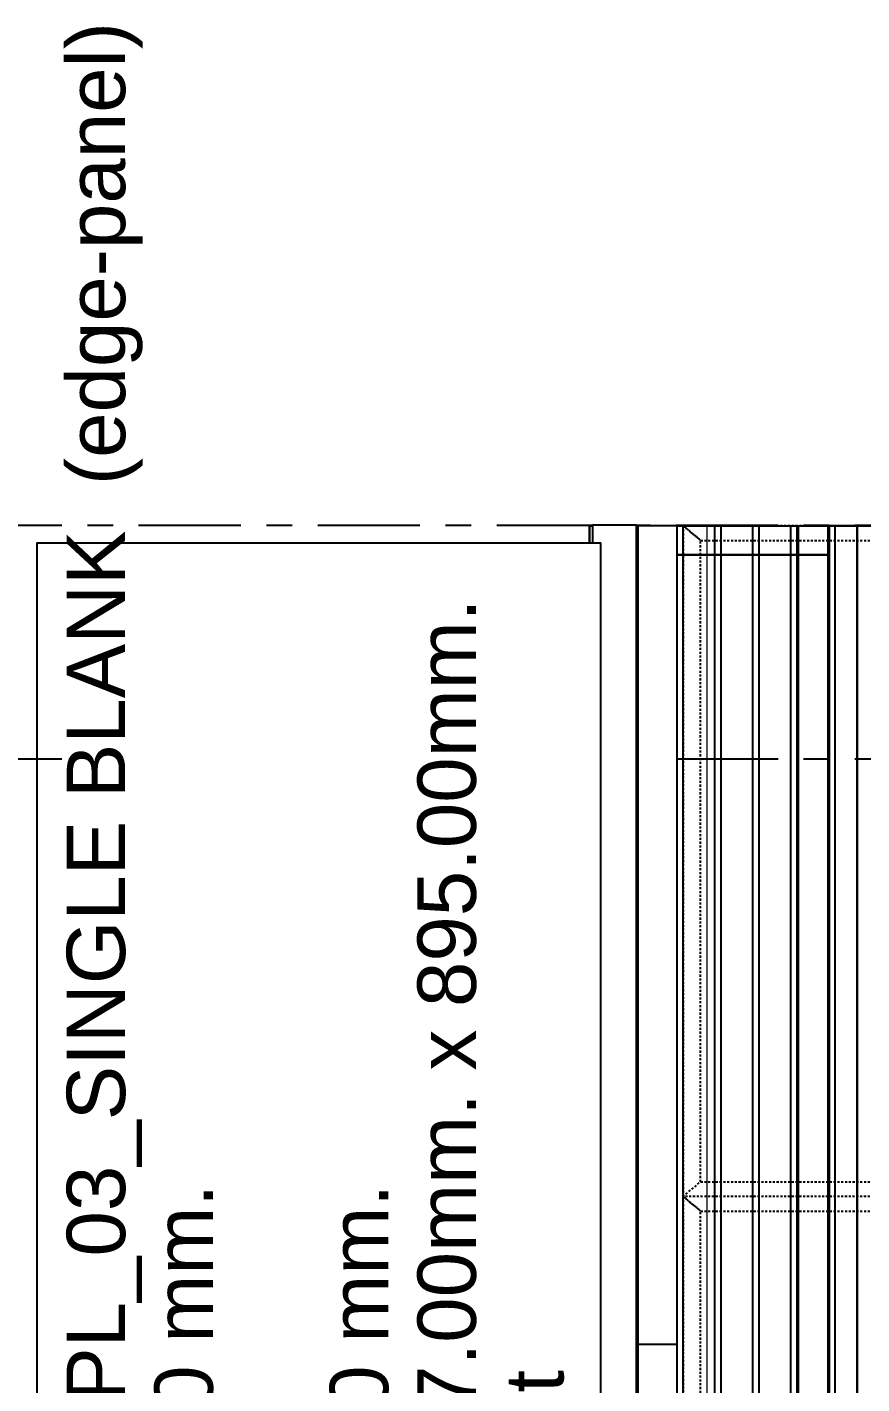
# Model space of a CAD drawing. Header units: millimetres. Extents: x -1379 to 1385823, y -4884429 to 548763.
# Drawn here: x 558797 to 560225, y -2332020 to -2329698 of the extents above; entities that cross this region are included whole.
import ezdxf

# ---------------------------------------------------------------- set-up
doc = ezdxf.new("R2010")
doc.units = ezdxf.units.MM
doc.set_wipeout_variables(frame=1)
for name, pattern in [('CENTER', [50.8, 31.75, -6.35, 6.35, -6.35]), ('TA_GL_000.70000', [1.925, 0.7, -0.175, 0.175, -0.175, 0.7]), ('TA_HL_001.00000', [6.5, 3.55, -2.95])]:
    doc.linetypes.add(name, pattern=pattern)
for name, color, linetype in [('000 - 0_SYM_DWG_GRIDLINE_MAIN_COLOR_251', 7, 'Continuous'), ('000 - GRID', 7, 'CENTER'), ('010 - ASPG_EXTR_MAIN_COLOR_2', 7, 'Continuous'), ('010 - ASPG_EXTR_WIPEOUT_', 7, 'Continuous'), ('010 - ASPG_FRAMING_MAIN_COLOR_1', 7, 'Continuous'), ('010 - ASPG_FRAMING_SUB_COLOR_2', 7, 'Continuous'), ('010 - ASPG_FRAMING_WIPEOUT_', 7, 'Continuous')]:
    doc.layers.add(name, color=color, linetype=linetype)
for name, color, linetype, plot in [('000 - CONCRETE_EX_LOUVERS_DEF_SUB', 7, 'Continuous', False), ('000 - ESTIMATE_ASPG_MAIN_COLOR_6', 7, 'Continuous', False), ('000 - ESTIMATE_ASPG_TEXT_COLOR_1', 7, 'Continuous', False), ('000 - ESTIMATE_ASPG_WIPEOUT_', 7, 'Continuous', False)]:
    doc.layers.add(name, color=color, linetype=linetype, plot=plot)
doc.styles.add('_Arial', font='arial.ttf')
doc.styles.add('TA', font='', dxfattribs={"height": 4.5})
doc.styles.get('TA').set_extended_font_data('Cordia New')

# ---------------------------------------------------------------- blocks, each defined once
blk = doc.blocks.new('DPA_CP_Entrance Louver Grill Vertical Z - Louver Grill Vertical Z-5247767-IV01 - ELEVATION 2')
at = {"layer": '000 - CONCRETE_EX_LOUVERS_DEF_SUB', "color": 7}
for p, q in [((-2311297.7, 114425), (-2311372.7, 114425)), ((-2311372.7, 114425), (-2311300.5, 114425)), ((-2311372.7, 114425), (-2311372.7, 111625)), ((-2311372.7, 114425), (-2311372.7, 111625)), ((-2311300.5, 114425), (-2311372.7, 114425)), ((-2311372.7, 114425), (-2311297.7, 114425)), ((-2311372.7, 111625), (-2311372.7, 114425)), ((-2311372.7, 111625), (-2311372.7, 114425)), ((-2311299.7, 114425), (-2311297.7, 114425)), ((-2311297.7, 114425), (-2311299.7, 114425)), ((-2311222.7, 114425), (-2311297.7, 114425)), ((-2311297.7, 114425), (-2311222.7, 114425)), ((-2311222.7, 114425), (-2311172.7, 114425)), ((-2311172.7, 114425), (-2311222.7, 114425)), ((-2311222.7, 114425), (-2311172.7, 114425)), ((-2311172.7, 114425), (-2311222.7, 114425)), ((-2311249.7, 114375), (-2311222.7, 114375)), ((-2311222.7, 114375), (-2311249.7, 114375))]:
    blk.add_line(p, q, dxfattribs=at)
blk = doc.blocks.new('GM_Louver Grill Vertical Z1 - Z Profile-4889443-IV01 - ELEVATION 2')
at = {"layer": '000 - CONCRETE_EX_LOUVERS_DEF_SUB', "color": 7, "lineweight": 9}
for p, q in [((-2311370.7, 114425), (-2311372.7, 114425)), ((-2311372.7, 114425), (-2311300.5, 114425)), ((-2311372.7, 111625), (-2311372.7, 114425)), ((-2311372.7, 111625), (-2311372.7, 114425)), ((-2311372.7, 111625), (-2311372.7, 114425)), ((-2311297.7, 114425), (-2311370.7, 114425)), ((-2311299.7, 114425), (-2311297.7, 114425))]:
    blk.add_line(p, q, dxfattribs=at)
blk = doc.blocks.new('DPA_CP_Entrance Louver Grill Vertical Z - Louver Grill Vertical Z-4889377-IV01 - ELEVATION 2')
at = {"layer": '000 - CONCRETE_EX_LOUVERS_DEF_SUB', "color": 7}
for p, q in [((-2311297.7, 114425), (-2311372.7, 114425)), ((-2311372.7, 114425), (-2311300.5, 114425)), ((-2311372.7, 114425), (-2311372.7, 111625)), ((-2311372.7, 114425), (-2311372.7, 111625)), ((-2311300.5, 114425), (-2311372.7, 114425)), ((-2311372.7, 114425), (-2311297.7, 114425)), ((-2311372.7, 111625), (-2311372.7, 114425)), ((-2311372.7, 111625), (-2311372.7, 114425)), ((-2311299.7, 114425), (-2311297.7, 114425)), ((-2311297.7, 114425), (-2311299.7, 114425)), ((-2311222.7, 114425), (-2311297.7, 114425)), ((-2311297.7, 114425), (-2311222.7, 114425)), ((-2311222.7, 114425), (-2311172.7, 114425)), ((-2311172.7, 114425), (-2311222.7, 114425)), ((-2311222.7, 114425), (-2311172.7, 114425)), ((-2311172.7, 114425), (-2311222.7, 114425)), ((-2311249.7, 114375), (-2311222.7, 114375)), ((-2311222.7, 114375), (-2311249.7, 114375))]:
    blk.add_line(p, q, dxfattribs=at)
blk = doc.blocks.new('DPA_CP_Entrance Louver Grill Vertical Z - Louver Grill Vertical Z-V25-IV01 - ELEVATION 2')
at = {"layer": '000 - CONCRETE_EX_LOUVERS_DEF_SUB', "color": 7}
for p, q in [((-2311297.7, 114425), (-2311372.7, 114425)), ((-2311372.7, 114425), (-2311299.7, 114425)), ((-2311372.7, 114425), (-2311372.7, 111625)), ((-2311372.7, 114425), (-2311372.7, 111625)), ((-2311300.5, 114425), (-2311372.7, 114425)), ((-2311372.7, 114425), (-2311297.7, 114425)), ((-2311372.7, 111625), (-2311372.7, 114425)), ((-2311372.7, 111625), (-2311372.7, 114425)), ((-2311299.7, 114425), (-2311297.7, 114425)), ((-2311299.7, 114425), (-2311299.7, 111625)), ((-2311299.7, 114425), (-2311299.7, 111625)), ((-2311297.7, 114425), (-2311299.7, 114425)), ((-2311222.7, 114425), (-2311297.7, 114425)), ((-2311297.7, 114425), (-2311222.7, 114425)), ((-2311222.7, 114425), (-2311172.7, 114425)), ((-2311172.7, 114425), (-2311222.7, 114425)), ((-2311222.7, 114425), (-2311172.7, 114425)), ((-2311172.7, 114425), (-2311222.7, 114425)), ((-2311249.7, 114375), (-2311222.7, 114375)), ((-2311222.7, 114375), (-2311249.7, 114375))]:
    blk.add_line(p, q, dxfattribs=at)
blk = doc.blocks.new('GM_Louver Grill Vertical Z1 - Z Profile-V26-IV01 - ELEVATION 2')
at = {"layer": '000 - CONCRETE_EX_LOUVERS_DEF_SUB', "color": 7, "lineweight": 9}
for p, q in [((-2311370.7, 114425), (-2311372.7, 114425)), ((-2311372.7, 114425), (-2311300.5, 114425)), ((-2311372.7, 111625), (-2311372.7, 114425)), ((-2311372.7, 111625), (-2311372.7, 114425)), ((-2311372.7, 111625), (-2311372.7, 114425)), ((-2311297.7, 114425), (-2311370.7, 114425)), ((-2311299.7, 114425), (-2311297.7, 114425)), ((-2311299.7, 114425), (-2311299.7, 111625)), ((-2311299.7, 111625), (-2311299.7, 114425))]:
    blk.add_line(p, q, dxfattribs=at)
blk = doc.blocks.new('DPA_CP_Entrance Louver Grill Vertical Z - Louver Grill Vertical Z-5240929-IV01 - ELEVATION 2')
at = {"layer": '000 - CONCRETE_EX_LOUVERS_DEF_SUB', "color": 7}
for p, q in [((-2311299.7, 114425), (-2311249.7, 114425)), ((-2311249.7, 114425), (-2311299.7, 114425)), ((-2311299.7, 114425), (-2311299.7, 109825)), ((-2311299.7, 109825), (-2311299.7, 114425)), ((-2311249.7, 114425), (-2311299.7, 114425)), ((-2311299.7, 114425), (-2311251.7, 114425)), ((-2311299.7, 109825), (-2311299.7, 114425)), ((-2311299.7, 109825), (-2311299.7, 114425)), ((-2311299.7, 114375), (-2311299.7, 114425)), ((-2311299.7, 114425), (-2311299.7, 114375)), ((-2311299.7, 114425), (-2310914.7, 114425)), ((-2311299.7, 114425), (-2310914.7, 114425)), ((-2311251.7, 114425), (-2311249.7, 114425)), ((-2311251.7, 109825), (-2311251.7, 114425)), ((-2311251.7, 109825), (-2311251.7, 114425)), ((-2311249.7, 114425), (-2311249.7, 109825)), ((-2311249.7, 109825), (-2311249.7, 114425)), ((-2310964.7, 114425), (-2310914.7, 114425)), ((-2310914.7, 114425), (-2310964.7, 114425)), ((-2310964.7, 114425), (-2310962.7, 114425)), ((-2310914.7, 114425), (-2310964.7, 114425)), ((-2310964.7, 114425), (-2310964.7, 109825)), ((-2310964.7, 109825), (-2310964.7, 114425)), ((-2310962.7, 114425), (-2310914.7, 114425)), ((-2310962.7, 114425), (-2310962.7, 109825)), ((-2310962.7, 114425), (-2310962.7, 109825)), ((-2310914.7, 109825), (-2310914.7, 114425)), ((-2310914.7, 109825), (-2310914.7, 114425)), ((-2310914.7, 114425), (-2310914.7, 109825)), ((-2310914.7, 114425), (-2310914.7, 109825)), ((-2310914.7, 114375), (-2310914.7, 114425)), ((-2310914.7, 114425), (-2310914.7, 114375)), ((-2311249.7, 109885), (-2311249.7, 114375)), ((-2311249.7, 109885), (-2311249.7, 114375)), ((-2310964.7, 114375), (-2311249.7, 114375)), ((-2311249.7, 114375), (-2310964.7, 114375)), ((-2310964.7, 114375), (-2311249.7, 114375)), ((-2311249.7, 114375), (-2310964.7, 114375)), ((-2311249.7, 109885), (-2311249.7, 114375)), ((-2311249.7, 109885), (-2311249.7, 114375)), ((-2310964.7, 114375), (-2310964.7, 109885)), ((-2310964.7, 109885), (-2310964.7, 114375)), ((-2310964.7, 114375), (-2310964.7, 109885)), ((-2310964.7, 109885), (-2310964.7, 114375))]:
    blk.add_line(p, q, dxfattribs=at)
blk = doc.blocks.new('DPA_CP_Entrance Louver Grill Vertical Z - Louver Grill Vertical Z-V57-IV01 - ELEVATION 2')
at = {"layer": '000 - CONCRETE_EX_LOUVERS_DEF_SUB', "color": 7}
for p, q in [((-2310914.7, 114425), (-2310864.7, 114425)), ((-2310864.7, 114425), (-2310914.7, 114425)), ((-2310914.7, 114425), (-2310914.7, 109825)), ((-2310914.7, 109825), (-2310914.7, 114425)), ((-2310864.7, 114425), (-2310914.7, 114425)), ((-2310914.7, 114425), (-2310866.7, 114425)), ((-2310914.7, 109825), (-2310914.7, 114425)), ((-2310914.7, 109825), (-2310914.7, 114425)), ((-2310914.7, 114375), (-2310914.7, 114425)), ((-2310914.7, 114425), (-2310914.7, 114375)), ((-2310914.7, 114425), (-2309414.7, 114425)), ((-2310914.7, 114425), (-2309414.7, 114425))]:
    blk.add_line(p, q, dxfattribs=at)
blk = doc.blocks.new('GM_Louver Grill Vertical Z1 - Z Profile-V24-IV01 - ELEVATION 2')
at = {"layer": '000 - CONCRETE_EX_LOUVERS_DEF_SUB', "color": 7, "lineweight": 9}
blk.add_line((-2307714.7, 109825), (-2307714.7, 114425), dxfattribs=at)
blk = doc.blocks.new('C-1-IV01_REV00_20260605-145254_ELEVATION_2_EX')
at = {"layer": '000 - CONCRETE_EX_LOUVERS_DEF_SUB', "color": 7}
for name, p in [('DPA_CP_Entrance Louver Grill Vertical Z - Louver Grill Vertical Z-5247767-IV01 - ELEVATION 2', (2299332.7, -1)), ('GM_Louver Grill Vertical Z1 - Z Profile-4889443-IV01 - ELEVATION 2', (2299332.7, -1)), ('GM_Louver Grill Vertical Z1 - Z Profile-4889443-IV01 - ELEVATION 2', (2299332.7, -1)), ('GM_Louver Grill Vertical Z1 - Z Profile-4889443-IV01 - ELEVATION 2', (2299332.7, -1)), ('GM_Louver Grill Vertical Z1 - Z Profile-4889443-IV01 - ELEVATION 2', (2299332.7, -1)), ('GM_Louver Grill Vertical Z1 - Z Profile-4889443-IV01 - ELEVATION 2', (2299332.7, -1)), ('GM_Louver Grill Vertical Z1 - Z Profile-4889443-IV01 - ELEVATION 2', (2299332.7, -1)), ('GM_Louver Grill Vertical Z1 - Z Profile-4889443-IV01 - ELEVATION 2', (2299332.7, -1)), ('GM_Louver Grill Vertical Z1 - Z Profile-4889443-IV01 - ELEVATION 2', (2299332.7, -1)), ('GM_Louver Grill Vertical Z1 - Z Profile-4889443-IV01 - ELEVATION 2', (2299332.7, -1)), ('GM_Louver Grill Vertical Z1 - Z Profile-4889443-IV01 - ELEVATION 2', (2299332.7, -1)), ('GM_Louver Grill Vertical Z1 - Z Profile-4889443-IV01 - ELEVATION 2', (2299332.7, -1)), ('GM_Louver Grill Vertical Z1 - Z Profile-4889443-IV01 - ELEVATION 2', (2299332.7, -1)), ('GM_Louver Grill Vertical Z1 - Z Profile-4889443-IV01 - ELEVATION 2', (2299332.7, -1)), ('GM_Louver Grill Vertical Z1 - Z Profile-4889443-IV01 - ELEVATION 2', (2299332.7, -1)), ('GM_Louver Grill Vertical Z1 - Z Profile-4889443-IV01 - ELEVATION 2', (2299332.7, -1)), ('GM_Louver Grill Vertical Z1 - Z Profile-4889443-IV01 - ELEVATION 2', (2299332.7, -1)), ('DPA_CP_Entrance Louver Grill Vertical Z - Louver Grill Vertical Z-4889377-IV01 - ELEVATION 2', (2299332.7, -1)), ('GM_Louver Grill Vertical Z1 - Z Profile-4889443-IV01 - ELEVATION 2', (2299332.7, -1)), ('GM_Louver Grill Vertical Z1 - Z Profile-4889443-IV01 - ELEVATION 2', (2299332.7, -1)), ('GM_Louver Grill Vertical Z1 - Z Profile-4889443-IV01 - ELEVATION 2', (2299332.7, -1)), ('GM_Louver Grill Vertical Z1 - Z Profile-4889443-IV01 - ELEVATION 2', (2299332.7, -1)), ('GM_Louver Grill Vertical Z1 - Z Profile-4889443-IV01 - ELEVATION 2', (2299332.7, -1)), ('GM_Louver Grill Vertical Z1 - Z Profile-4889443-IV01 - ELEVATION 2', (2299332.7, -1)), ('GM_Louver Grill Vertical Z1 - Z Profile-4889443-IV01 - ELEVATION 2', (2299332.7, -1)), ('GM_Louver Grill Vertical Z1 - Z Profile-4889443-IV01 - ELEVATION 2', (2299332.7, -1)), ('GM_Louver Grill Vertical Z1 - Z Profile-4889443-IV01 - ELEVATION 2', (2299332.7, -1)), ('GM_Louver Grill Vertical Z1 - Z Profile-4889443-IV01 - ELEVATION 2', (2299332.7, -1)), ('GM_Louver Grill Vertical Z1 - Z Profile-4889443-IV01 - ELEVATION 2', (2299332.7, -1)), ('GM_Louver Grill Vertical Z1 - Z Profile-4889443-IV01 - ELEVATION 2', (2299332.7, -1)), ('GM_Louver Grill Vertical Z1 - Z Profile-4889443-IV01 - ELEVATION 2', (2299332.7, -1)), ('GM_Louver Grill Vertical Z1 - Z Profile-4889443-IV01 - ELEVATION 2', (2299332.7, -1)), ('GM_Louver Grill Vertical Z1 - Z Profile-4889443-IV01 - ELEVATION 2', (2299332.7, -1)), ('GM_Louver Grill Vertical Z1 - Z Profile-4889443-IV01 - ELEVATION 2', (2299332.7, -1)), ('GM_Louver Grill Vertical Z1 - Z Profile-4889443-IV01 - ELEVATION 2', (2299332.7, -1)), ('GM_Louver Grill Vertical Z1 - Z Profile-4889443-IV01 - ELEVATION 2', (2299332.7, -1)), ('GM_Louver Grill Vertical Z1 - Z Profile-4889443-IV01 - ELEVATION 2', (2299332.7, -1)), ('DPA_CP_Entrance Louver Grill Vertical Z - Louver Grill Vertical Z-4889377-IV01 - ELEVATION 2', (2299332.7, -1)), ('DPA_CP_Entrance Louver Grill Vertical Z - Louver Grill Vertical Z-4889377-IV01 - ELEVATION 2', (2299332.7, -1)), ('DPA_CP_Entrance Louver Grill Vertical Z - Louver Grill Vertical Z-4889377-IV01 - ELEVATION 2', (2299332.7, -1)), ('DPA_CP_Entrance Louver Grill Vertical Z - Louver Grill Vertical Z-4889377-IV01 - ELEVATION 2', (2299332.7, -1)), ('GM_Louver Grill Vertical Z1 - Z Profile-4889443-IV01 - ELEVATION 2', (2299332.7, -1)), ('GM_Louver Grill Vertical Z1 - Z Profile-4889443-IV01 - ELEVATION 2', (2299332.7, -1)), ('GM_Louver Grill Vertical Z1 - Z Profile-4889443-IV01 - ELEVATION 2', (2299332.7, -1)), ('GM_Louver Grill Vertical Z1 - Z Profile-4889443-IV01 - ELEVATION 2', (2299332.7, -1)), ('GM_Louver Grill Vertical Z1 - Z Profile-4889443-IV01 - ELEVATION 2', (2299332.7, -1)), ('GM_Louver Grill Vertical Z1 - Z Profile-4889443-IV01 - ELEVATION 2', (2299332.7, -1)), ('GM_Louver Grill Vertical Z1 - Z Profile-4889443-IV01 - ELEVATION 2', (2299332.7, -1)), ('GM_Louver Grill Vertical Z1 - Z Profile-4889443-IV01 - ELEVATION 2', (2299332.7, -1)), ('GM_Louver Grill Vertical Z1 - Z Profile-4889443-IV01 - ELEVATION 2', (2299332.7, -1)), ('GM_Louver Grill Vertical Z1 - Z Profile-4889443-IV01 - ELEVATION 2', (2299332.7, -1)), ('GM_Louver Grill Vertical Z1 - Z Profile-4889443-IV01 - ELEVATION 2', (2299332.7, -1)), ('GM_Louver Grill Vertical Z1 - Z Profile-4889443-IV01 - ELEVATION 2', (2299332.7, -1)), ('GM_Louver Grill Vertical Z1 - Z Profile-4889443-IV01 - ELEVATION 2', (2299332.7, -1)), ('GM_Louver Grill Vertical Z1 - Z Profile-4889443-IV01 - ELEVATION 2', (2299332.7, -1)), ('GM_Louver Grill Vertical Z1 - Z Profile-4889443-IV01 - ELEVATION 2', (2299332.7, -1)), ('GM_Louver Grill Vertical Z1 - Z Profile-4889443-IV01 - ELEVATION 2', (2299332.7, -1)), ('GM_Louver Grill Vertical Z1 - Z Profile-4889443-IV01 - ELEVATION 2', (2299332.7, -1)), ('GM_Louver Grill Vertical Z1 - Z Profile-4889443-IV01 - ELEVATION 2', (2299332.7, -1)), ('GM_Louver Grill Vertical Z1 - Z Profile-4889443-IV01 - ELEVATION 2', (2299332.7, -1)), ('GM_Louver Grill Vertical Z1 - Z Profile-4889443-IV01 - ELEVATION 2', (2299332.7, -1)), ('GM_Louver Grill Vertical Z1 - Z Profile-4889443-IV01 - ELEVATION 2', (2299332.7, -1)), ('GM_Louver Grill Vertical Z1 - Z Profile-4889443-IV01 - ELEVATION 2', (2299332.7, -1)), ('GM_Louver Grill Vertical Z1 - Z Profile-4889443-IV01 - ELEVATION 2', (2299332.7, -1)), ('GM_Louver Grill Vertical Z1 - Z Profile-4889443-IV01 - ELEVATION 2', (2299332.7, -1)), ('GM_Louver Grill Vertical Z1 - Z Profile-4889443-IV01 - ELEVATION 2', (2299332.7, -1)), ('GM_Louver Grill Vertical Z1 - Z Profile-4889443-IV01 - ELEVATION 2', (2299332.7, -1)), ('GM_Louver Grill Vertical Z1 - Z Profile-4889443-IV01 - ELEVATION 2', (2299332.7, -1)), ('GM_Louver Grill Vertical Z1 - Z Profile-4889443-IV01 - ELEVATION 2', (2299332.7, -1)), ('GM_Louver Grill Vertical Z1 - Z Profile-4889443-IV01 - ELEVATION 2', (2299332.7, -1)), ('GM_Louver Grill Vertical Z1 - Z Profile-4889443-IV01 - ELEVATION 2', (2299332.7, -1)), ('GM_Louver Grill Vertical Z1 - Z Profile-4889443-IV01 - ELEVATION 2', (2299332.7, -1)), ('GM_Louver Grill Vertical Z1 - Z Profile-4889443-IV01 - ELEVATION 2', (2299332.7, -1)), ('GM_Louver Grill Vertical Z1 - Z Profile-4889443-IV01 - ELEVATION 2', (2299332.7, -1)), ('GM_Louver Grill Vertical Z1 - Z Profile-4889443-IV01 - ELEVATION 2', (2299332.7, -1)), ('GM_Louver Grill Vertical Z1 - Z Profile-4889443-IV01 - ELEVATION 2', (2299332.7, -1)), ('GM_Louver Grill Vertical Z1 - Z Profile-4889443-IV01 - ELEVATION 2', (2299332.7, -1)), ('GM_Louver Grill Vertical Z1 - Z Profile-4889443-IV01 - ELEVATION 2', (2299332.7, -1)), ('GM_Louver Grill Vertical Z1 - Z Profile-4889443-IV01 - ELEVATION 2', (2299332.7, -1)), ('GM_Louver Grill Vertical Z1 - Z Profile-4889443-IV01 - ELEVATION 2', (2299332.7, -1)), ('GM_Louver Grill Vertical Z1 - Z Profile-4889443-IV01 - ELEVATION 2', (2299332.7, -1)), ('GM_Louver Grill Vertical Z1 - Z Profile-4889443-IV01 - ELEVATION 2', (2299332.7, -1)), ('GM_Louver Grill Vertical Z1 - Z Profile-4889443-IV01 - ELEVATION 2', (2299332.7, -1)), ('GM_Louver Grill Vertical Z1 - Z Profile-4889443-IV01 - ELEVATION 2', (2299332.7, -1)), ('GM_Louver Grill Vertical Z1 - Z Profile-4889443-IV01 - ELEVATION 2', (2299332.7, -1)), ('GM_Louver Grill Vertical Z1 - Z Profile-4889443-IV01 - ELEVATION 2', (2299332.7, -1)), ('GM_Louver Grill Vertical Z1 - Z Profile-4889443-IV01 - ELEVATION 2', (2299332.7, -1)), ('GM_Louver Grill Vertical Z1 - Z Profile-4889443-IV01 - ELEVATION 2', (2299332.7, -1)), ('GM_Louver Grill Vertical Z1 - Z Profile-4889443-IV01 - ELEVATION 2', (2299332.7, -1)), ('GM_Louver Grill Vertical Z1 - Z Profile-4889443-IV01 - ELEVATION 2', (2299332.7, -1)), ('GM_Louver Grill Vertical Z1 - Z Profile-4889443-IV01 - ELEVATION 2', (2299332.7, -1)), ('GM_Louver Grill Vertical Z1 - Z Profile-4889443-IV01 - ELEVATION 2', (2299332.7, -1)), ('GM_Louver Grill Vertical Z1 - Z Profile-4889443-IV01 - ELEVATION 2', (2299332.7, -1)), ('GM_Louver Grill Vertical Z1 - Z Profile-4889443-IV01 - ELEVATION 2', (2299332.7, -1)), ('GM_Louver Grill Vertical Z1 - Z Profile-4889443-IV01 - ELEVATION 2', (2299332.7, -1)), ('GM_Louver Grill Vertical Z1 - Z Profile-4889443-IV01 - ELEVATION 2', (2299332.7, -1)), ('GM_Louver Grill Vertical Z1 - Z Profile-4889443-IV01 - ELEVATION 2', (2299332.7, -1)), ('GM_Louver Grill Vertical Z1 - Z Profile-4889443-IV01 - ELEVATION 2', (2299332.7, -1)), ('GM_Louver Grill Vertical Z1 - Z Profile-4889443-IV01 - ELEVATION 2', (2299332.7, -1)), ('GM_Louver Grill Vertical Z1 - Z Profile-4889443-IV01 - ELEVATION 2', (2299332.7, -1)), ('GM_Louver Grill Vertical Z1 - Z Profile-4889443-IV01 - ELEVATION 2', (2299332.7, -1)), ('GM_Louver Grill Vertical Z1 - Z Profile-4889443-IV01 - ELEVATION 2', (2299332.7, -1)), ('GM_Louver Grill Vertical Z1 - Z Profile-4889443-IV01 - ELEVATION 2', (2299332.7, -1)), ('GM_Louver Grill Vertical Z1 - Z Profile-4889443-IV01 - ELEVATION 2', (2299332.7, -1)), ('GM_Louver Grill Vertical Z1 - Z Profile-4889443-IV01 - ELEVATION 2', (2299332.7, -1)), ('GM_Louver Grill Vertical Z1 - Z Profile-4889443-IV01 - ELEVATION 2', (2299332.7, -1)), ('GM_Louver Grill Vertical Z1 - Z Profile-4889443-IV01 - ELEVATION 2', (2299332.7, -1)), ('GM_Louver Grill Vertical Z1 - Z Profile-4889443-IV01 - ELEVATION 2', (2299332.7, -1)), ('GM_Louver Grill Vertical Z1 - Z Profile-4889443-IV01 - ELEVATION 2', (2299332.7, -1)), ('GM_Louver Grill Vertical Z1 - Z Profile-4889443-IV01 - ELEVATION 2', (2299332.7, -1)), ('GM_Louver Grill Vertical Z1 - Z Profile-4889443-IV01 - ELEVATION 2', (2299332.7, -1)), ('GM_Louver Grill Vertical Z1 - Z Profile-4889443-IV01 - ELEVATION 2', (2299332.7, -1)), ('GM_Louver Grill Vertical Z1 - Z Profile-4889443-IV01 - ELEVATION 2', (2299332.7, -1)), ('GM_Louver Grill Vertical Z1 - Z Profile-4889443-IV01 - ELEVATION 2', (2299332.7, -1)), ('GM_Louver Grill Vertical Z1 - Z Profile-4889443-IV01 - ELEVATION 2', (2299332.7, -1)), ('GM_Louver Grill Vertical Z1 - Z Profile-4889443-IV01 - ELEVATION 2', (2299332.7, -1)), ('GM_Louver Grill Vertical Z1 - Z Profile-4889443-IV01 - ELEVATION 2', (2299332.7, -1)), ('DPA_CP_Entrance Louver Grill Vertical Z - Louver Grill Vertical Z-4889377-IV01 - ELEVATION 2', (2299332.7, -1)), ('DPA_CP_Entrance Louver Grill Vertical Z - Louver Grill Vertical Z-4889377-IV01 - ELEVATION 2', (2299332.7, -1)), ('DPA_CP_Entrance Louver Grill Vertical Z - Louver Grill Vertical Z-4889377-IV01 - ELEVATION 2', (2299332.7, -1)), ('DPA_CP_Entrance Louver Grill Vertical Z - Louver Grill Vertical Z-4889377-IV01 - ELEVATION 2', (2299332.7, -1)), ('DPA_CP_Entrance Louver Grill Vertical Z - Louver Grill Vertical Z-V25-IV01 - ELEVATION 2', (2299332.7, -1)), ('GM_Louver Grill Vertical Z1 - Z Profile-4889443-IV01 - ELEVATION 2', (2299332.7, -1)), ('GM_Louver Grill Vertical Z1 - Z Profile-4889443-IV01 - ELEVATION 2', (2299332.7, -1)), ('GM_Louver Grill Vertical Z1 - Z Profile-4889443-IV01 - ELEVATION 2', (2299332.7, -1)), ('GM_Louver Grill Vertical Z1 - Z Profile-4889443-IV01 - ELEVATION 2', (2299332.7, -1)), ('GM_Louver Grill Vertical Z1 - Z Profile-4889443-IV01 - ELEVATION 2', (2299332.7, -1)), ('GM_Louver Grill Vertical Z1 - Z Profile-4889443-IV01 - ELEVATION 2', (2299332.7, -1)), ('GM_Louver Grill Vertical Z1 - Z Profile-4889443-IV01 - ELEVATION 2', (2299332.7, -1)), ('GM_Louver Grill Vertical Z1 - Z Profile-4889443-IV01 - ELEVATION 2', (2299332.7, -1)), ('GM_Louver Grill Vertical Z1 - Z Profile-4889443-IV01 - ELEVATION 2', (2299332.7, -1)), ('GM_Louver Grill Vertical Z1 - Z Profile-4889443-IV01 - ELEVATION 2', (2299332.7, -1)), ('GM_Louver Grill Vertical Z1 - Z Profile-4889443-IV01 - ELEVATION 2', (2299332.7, -1)), ('GM_Louver Grill Vertical Z1 - Z Profile-4889443-IV01 - ELEVATION 2', (2299332.7, -1)), ('GM_Louver Grill Vertical Z1 - Z Profile-4889443-IV01 - ELEVATION 2', (2299332.7, -1)), ('GM_Louver Grill Vertical Z1 - Z Profile-4889443-IV01 - ELEVATION 2', (2299332.7, -1)), ('GM_Louver Grill Vertical Z1 - Z Profile-4889443-IV01 - ELEVATION 2', (2299332.7, -1)), ('GM_Louver Grill Vertical Z1 - Z Profile-4889443-IV01 - ELEVATION 2', (2299332.7, -1)), ('GM_Louver Grill Vertical Z1 - Z Profile-4889443-IV01 - ELEVATION 2', (2299332.7, -1)), ('GM_Louver Grill Vertical Z1 - Z Profile-4889443-IV01 - ELEVATION 2', (2299332.7, -1)), ('GM_Louver Grill Vertical Z1 - Z Profile-4889443-IV01 - ELEVATION 2', (2299332.7, -1)), ('GM_Louver Grill Vertical Z1 - Z Profile-4889443-IV01 - ELEVATION 2', (2299332.7, -1)), ('GM_Louver Grill Vertical Z1 - Z Profile-4889443-IV01 - ELEVATION 2', (2299332.7, -1)), ('GM_Louver Grill Vertical Z1 - Z Profile-4889443-IV01 - ELEVATION 2', (2299332.7, -1)), ('GM_Louver Grill Vertical Z1 - Z Profile-4889443-IV01 - ELEVATION 2', (2299332.7, -1)), ('GM_Louver Grill Vertical Z1 - Z Profile-4889443-IV01 - ELEVATION 2', (2299332.7, -1)), ('GM_Louver Grill Vertical Z1 - Z Profile-4889443-IV01 - ELEVATION 2', (2299332.7, -1)), ('GM_Louver Grill Vertical Z1 - Z Profile-4889443-IV01 - ELEVATION 2', (2299332.7, -1)), ('GM_Louver Grill Vertical Z1 - Z Profile-4889443-IV01 - ELEVATION 2', (2299332.7, -1)), ('GM_Louver Grill Vertical Z1 - Z Profile-4889443-IV01 - ELEVATION 2', (2299332.7, -1)), ('GM_Louver Grill Vertical Z1 - Z Profile-4889443-IV01 - ELEVATION 2', (2299332.7, -1)), ('GM_Louver Grill Vertical Z1 - Z Profile-4889443-IV01 - ELEVATION 2', (2299332.7, -1)), ('GM_Louver Grill Vertical Z1 - Z Profile-4889443-IV01 - ELEVATION 2', (2299332.7, -1)), ('GM_Louver Grill Vertical Z1 - Z Profile-4889443-IV01 - ELEVATION 2', (2299332.7, -1)), ('GM_Louver Grill Vertical Z1 - Z Profile-4889443-IV01 - ELEVATION 2', (2299332.7, -1)), ('GM_Louver Grill Vertical Z1 - Z Profile-4889443-IV01 - ELEVATION 2', (2299332.7, -1)), ('GM_Louver Grill Vertical Z1 - Z Profile-4889443-IV01 - ELEVATION 2', (2299332.7, -1)), ('GM_Louver Grill Vertical Z1 - Z Profile-4889443-IV01 - ELEVATION 2', (2299332.7, -1)), ('GM_Louver Grill Vertical Z1 - Z Profile-4889443-IV01 - ELEVATION 2', (2299332.7, -1)), ('GM_Louver Grill Vertical Z1 - Z Profile-4889443-IV01 - ELEVATION 2', (2299332.7, -1)), ('GM_Louver Grill Vertical Z1 - Z Profile-4889443-IV01 - ELEVATION 2', (2299332.7, -1)), ('GM_Louver Grill Vertical Z1 - Z Profile-4889443-IV01 - ELEVATION 2', (2299332.7, -1)), ('GM_Louver Grill Vertical Z1 - Z Profile-4889443-IV01 - ELEVATION 2', (2299332.7, -1)), ('GM_Louver Grill Vertical Z1 - Z Profile-4889443-IV01 - ELEVATION 2', (2299332.7, -1)), ('GM_Louver Grill Vertical Z1 - Z Profile-4889443-IV01 - ELEVATION 2', (2299332.7, -1)), ('GM_Louver Grill Vertical Z1 - Z Profile-4889443-IV01 - ELEVATION 2', (2299332.7, -1)), ('GM_Louver Grill Vertical Z1 - Z Profile-4889443-IV01 - ELEVATION 2', (2299332.7, -1)), ('GM_Louver Grill Vertical Z1 - Z Profile-4889443-IV01 - ELEVATION 2', (2299332.7, -1)), ('GM_Louver Grill Vertical Z1 - Z Profile-4889443-IV01 - ELEVATION 2', (2299332.7, -1)), ('GM_Louver Grill Vertical Z1 - Z Profile-4889443-IV01 - ELEVATION 2', (2299332.7, -1)), ('GM_Louver Grill Vertical Z1 - Z Profile-4889443-IV01 - ELEVATION 2', (2299332.7, -1)), ('GM_Louver Grill Vertical Z1 - Z Profile-4889443-IV01 - ELEVATION 2', (2299332.7, -1)), ('GM_Louver Grill Vertical Z1 - Z Profile-4889443-IV01 - ELEVATION 2', (2299332.7, -1)), ('GM_Louver Grill Vertical Z1 - Z Profile-4889443-IV01 - ELEVATION 2', (2299332.7, -1)), ('GM_Louver Grill Vertical Z1 - Z Profile-4889443-IV01 - ELEVATION 2', (2299332.7, -1)), ('GM_Louver Grill Vertical Z1 - Z Profile-4889443-IV01 - ELEVATION 2', (2299332.7, -1)), ('GM_Louver Grill Vertical Z1 - Z Profile-4889443-IV01 - ELEVATION 2', (2299332.7, -1)), ('GM_Louver Grill Vertical Z1 - Z Profile-4889443-IV01 - ELEVATION 2', (2299332.7, -1)), ('GM_Louver Grill Vertical Z1 - Z Profile-4889443-IV01 - ELEVATION 2', (2299332.7, -1)), ('GM_Louver Grill Vertical Z1 - Z Profile-4889443-IV01 - ELEVATION 2', (2299332.7, -1)), ('GM_Louver Grill Vertical Z1 - Z Profile-4889443-IV01 - ELEVATION 2', (2299332.7, -1)), ('GM_Louver Grill Vertical Z1 - Z Profile-4889443-IV01 - ELEVATION 2', (2299332.7, -1)), ('GM_Louver Grill Vertical Z1 - Z Profile-4889443-IV01 - ELEVATION 2', (2299332.7, -1)), ('GM_Louver Grill Vertical Z1 - Z Profile-4889443-IV01 - ELEVATION 2', (2299332.7, -1)), ('GM_Louver Grill Vertical Z1 - Z Profile-4889443-IV01 - ELEVATION 2', (2299332.7, -1)), ('GM_Louver Grill Vertical Z1 - Z Profile-4889443-IV01 - ELEVATION 2', (2299332.7, -1)), ('GM_Louver Grill Vertical Z1 - Z Profile-4889443-IV01 - ELEVATION 2', (2299332.7, -1)), ('GM_Louver Grill Vertical Z1 - Z Profile-4889443-IV01 - ELEVATION 2', (2299332.7, -1)), ('GM_Louver Grill Vertical Z1 - Z Profile-4889443-IV01 - ELEVATION 2', (2299332.7, -1)), ('GM_Louver Grill Vertical Z1 - Z Profile-4889443-IV01 - ELEVATION 2', (2299332.7, -1)), ('GM_Louver Grill Vertical Z1 - Z Profile-4889443-IV01 - ELEVATION 2', (2299332.7, -1)), ('GM_Louver Grill Vertical Z1 - Z Profile-4889443-IV01 - ELEVATION 2', (2299332.7, -1)), ('GM_Louver Grill Vertical Z1 - Z Profile-4889443-IV01 - ELEVATION 2', (2299332.7, -1)), ('GM_Louver Grill Vertical Z1 - Z Profile-4889443-IV01 - ELEVATION 2', (2299332.7, -1)), ('GM_Louver Grill Vertical Z1 - Z Profile-4889443-IV01 - ELEVATION 2', (2299332.7, -1)), ('GM_Louver Grill Vertical Z1 - Z Profile-4889443-IV01 - ELEVATION 2', (2299332.7, -1)), ('GM_Louver Grill Vertical Z1 - Z Profile-4889443-IV01 - ELEVATION 2', (2299332.7, -1)), ('GM_Louver Grill Vertical Z1 - Z Profile-4889443-IV01 - ELEVATION 2', (2299332.7, -1)), ('GM_Louver Grill Vertical Z1 - Z Profile-V26-IV01 - ELEVATION 2', (2299332.7, -1)), ('GM_Louver Grill Vertical Z1 - Z Profile-V26-IV01 - ELEVATION 2', (2299332.7, -1)), ('GM_Louver Grill Vertical Z1 - Z Profile-V26-IV01 - ELEVATION 2', (2299332.7, -1)), ('GM_Louver Grill Vertical Z1 - Z Profile-V26-IV01 - ELEVATION 2', (2299332.7, -1)), ('GM_Louver Grill Vertical Z1 - Z Profile-V26-IV01 - ELEVATION 2', (2299332.7, -1)), ('GM_Louver Grill Vertical Z1 - Z Profile-V26-IV01 - ELEVATION 2', (2299332.7, -1)), ('GM_Louver Grill Vertical Z1 - Z Profile-V26-IV01 - ELEVATION 2', (2299332.7, -1)), ('GM_Louver Grill Vertical Z1 - Z Profile-V26-IV01 - ELEVATION 2', (2299332.7, -1)), ('GM_Louver Grill Vertical Z1 - Z Profile-V26-IV01 - ELEVATION 2', (2299332.7, -1)), ('GM_Louver Grill Vertical Z1 - Z Profile-V26-IV01 - ELEVATION 2', (2299332.7, -1)), ('GM_Louver Grill Vertical Z1 - Z Profile-V26-IV01 - ELEVATION 2', (2299332.7, -1)), ('GM_Louver Grill Vertical Z1 - Z Profile-V26-IV01 - ELEVATION 2', (2299332.7, -1)), ('GM_Louver Grill Vertical Z1 - Z Profile-V26-IV01 - ELEVATION 2', (2299332.7, -1)), ('GM_Louver Grill Vertical Z1 - Z Profile-V26-IV01 - ELEVATION 2', (2299332.7, -1)), ('GM_Louver Grill Vertical Z1 - Z Profile-V26-IV01 - ELEVATION 2', (2299332.7, -1)), ('GM_Louver Grill Vertical Z1 - Z Profile-V26-IV01 - ELEVATION 2', (2299332.7, -1)), ('DPA_CP_Entrance Louver Grill Vertical Z - Louver Grill Vertical Z-5240929-IV01 - ELEVATION 2', (2299332.7, -1)), ('GM_Louver Grill Vertical Z1 - Z Profile-V24-IV01 - ELEVATION 2', (2295797.7, -1)), ('GM_Louver Grill Vertical Z1 - Z Profile-V24-IV01 - ELEVATION 2', (2295876.1, -1)), ('GM_Louver Grill Vertical Z1 - Z Profile-V24-IV01 - ELEVATION 2', (2295954.4, -1)), ('GM_Louver Grill Vertical Z1 - Z Profile-V24-IV01 - ELEVATION 2', (2296032.7, -1)), ('DPA_CP_Entrance Louver Grill Vertical Z - Louver Grill Vertical Z-V57-IV01 - ELEVATION 2', (2299332.7, -1))]:
    blk.add_blockref(name, p, dxfattribs=at)
blk = doc.blocks.new('*U1738')
at = {"color": 7}
blk.add_wipeout([(50, 0), (1803, 0), (1803, 4590), (50, 4590)], dxfattribs=at).dxf.layer = '010 - ASPG_EXTR_WIPEOUT_'
at = {"layer": '010 - ASPG_EXTR_MAIN_COLOR_2', "color": 7}
for points in [[(1543.5, 0), (1553.8, 0), (1553.8, 4590), (1543.5, 4590)], [(1608.5, 0), (1618.8, 0), (1618.8, 4590), (1608.5, 4590)], [(1673.5, 0), (1683.8, 0), (1683.8, 4590), (1673.5, 4590)], [(1738.5, 0), (1748.8, 0), (1748.8, 4590), (1738.5, 4590)]]:
    blk.add_lwpolyline(points, close=True, dxfattribs=at)
at = {"layer": '010 - ASPG_FRAMING_SUB_COLOR_2', "color": 7}
blk.add_lwpolyline([(50, 0), (1803, 0), (1803, 4590), (50, 4590)], close=True, dxfattribs=at)
blk = doc.blocks.new('*U1743')
at = {"color": 7}
blk.add_wipeout([(0, 0), (1400, 0), (1400, 67.3), (0, 67.3)], dxfattribs=at).dxf.layer = '010 - ASPG_FRAMING_WIPEOUT_'
blk.add_wipeout([(2760, 67.8), (2760, 144.8), (0, 144.8), (0, 67.8)], dxfattribs=at).dxf.layer = '010 - ASPG_EXTR_WIPEOUT_'
at = {"layer": '010 - ASPG_EXTR_MAIN_COLOR_2', "color": 7}
blk.add_lwpolyline([(2760, 69.8), (2760, 144.8), (0, 144.8), (0, 69.8)], close=True, dxfattribs=at)
at = {"layer": '010 - ASPG_FRAMING_SUB_COLOR_2', "color": 7}
blk.add_lwpolyline([(0, 0), (1400, 0), (1400, 67.3), (0, 67.3)], close=True, dxfattribs=at)
blk = doc.blocks.new('*U1744')
at = {"color": 7}
blk.add_wipeout([(0, 0), (1400, 0), (1400, 67.3), (0, 67.3)], dxfattribs=at).dxf.layer = '010 - ASPG_FRAMING_WIPEOUT_'
at = {"layer": '010 - ASPG_FRAMING_SUB_COLOR_2', "color": 7}
blk.add_lwpolyline([(0, 0), (1400, 0), (1400, 67.3), (0, 67.3)], close=True, dxfattribs=at)
blk = doc.blocks.new('*U1760')
at = {"layer": '010 - ASPG_FRAMING_MAIN_COLOR_1', "color": 7, "linetype": 'ByBlock'}
for points in [[(0, 0), (0, 1743), (25, 1713), (25, 30), (0, 0)], [(1147.5, 1743), (0, 1743), (25, 1713), (1122.5, 1713)], [(1147.5, 0), (1147.5, 1743), (1122.5, 1713), (1122.5, 30), (1147.5, 0)], [(25, 30), (1122.5, 30), (1147.5, 0), (0, 0), (25, 30)]]:
    blk.add_lwpolyline(points, close=True, dxfattribs=at)
blk = doc.blocks.new('*U1841')
at = {"layer": '000 - 0_SYM_DWG_GRIDLINE_MAIN_COLOR_251', "color": 7, "linetype": 'ByBlock', "ltscale": 5}
blk.add_line((20, 0), (-470.6, 0), dxfattribs=at)
at = {"color": 7, "style": 'TA', "flags": 1}
blk.add_attdef('LOCATION', (6, -6), '', height=4.5, rotation=270, dxfattribs=at)
blk = doc.blocks.new('C-1-IV01_REV00_20260614-170635_ELEVAITON_2_DIMS')
at = {"layer": '000 - GRID', "color": 7, "linetype": 'TA_GL_000.70000', "xscale": 50, "yscale": 50, "zscale": 50, "rotation": 180}
for p in [(-22530, 114425), (-22530, 114025)]:
    blk.add_blockref('*U1841', p, dxfattribs=at)
blk = doc.blocks.new('A$Cd3cf6656')
at = {"color": 7}
blk.add_wipeout([(-964.7, -457.4), (1855.6, -457.4), (1855.6, 457.4), (-964.7, 457.4)], dxfattribs=at).dxf.layer = '000 - ESTIMATE_ASPG_WIPEOUT_'
at = {"layer": '000 - ESTIMATE_ASPG_MAIN_COLOR_6', "color": 7}
blk.add_lwpolyline([(-964.7, -457.4), (1855.6, -457.4), (1855.6, 507.4), (-964.7, 507.4)], close=True, dxfattribs=at)
at = {"layer": '000 - ESTIMATE_ASPG_TEXT_COLOR_1', "color": 7, "style": '_Arial'}
for tag, p in [('LV_TYPE_VAL', (138.1, 356.5)), ('LV_SIN-H_VAL', (138.1, 206.5)), ('LV_DOU-H_VAL', (138.1, 56.5)), ('V-TRIM_VAL', (138.1, -93.5)), ('FRAME_VAL', (138.1, -243.5)), ('FRAME_SET', (138.1, -393.5))]:
    blk.add_attdef(tag, p, '', height=100, dxfattribs=at)
blk = doc.blocks.new('A$C7174f569')
at = {"color": 7}
ref = blk.add_blockref('A$Cd3cf6656', (115524.6, 15103.8), dxfattribs=dict(at, rotation=90))
ref.add_attrib('LV_TYPE_VAL', 'E2_PL_03_SINGLE BLANK  (edge-panel)', (115168.1, 15241.8), dxfattribs={"layer": '000 - ESTIMATE_ASPG_TEXT_COLOR_1', "color": 7, "height": 100, "rotation": 90, "style": '_Arial'})
ref.add_attrib('LV_SIN-H_VAL', '1790 mm. ', (115318.1, 15241.8), dxfattribs={"layer": '000 - ESTIMATE_ASPG_TEXT_COLOR_1', "color": 7, "height": 100, "rotation": 90, "style": '_Arial'})
ref.add_attrib('V-TRIM_VAL', '1790 mm.', (115618.1, 15241.8), dxfattribs={"layer": '000 - ESTIMATE_ASPG_TEXT_COLOR_1', "color": 7, "height": 100, "rotation": 90, "style": '_Arial'})
ref.add_attrib('FRAME_VAL', '1057.00mm. x 895.00mm.', (115768.1, 15241.8), dxfattribs={"layer": '000 - ESTIMATE_ASPG_TEXT_COLOR_1', "color": 7, "height": 100, "rotation": 90, "style": '_Arial'})
ref.add_attrib('FRAME_SET', '2 set', (115918.1, 15241.8), dxfattribs={"layer": '000 - ESTIMATE_ASPG_TEXT_COLOR_1', "color": 7, "height": 100, "rotation": 90, "style": '_Arial'})

msp = doc.modelspace()

# ---------------------------------------------------------------- block references
at = {"color": 7, "xscale": -1}
msp.add_blockref('*U1738', (561721.8, -2335141.4), dxfattribs=at)

# ---------------------------------------------------------------- next in the draw order: block references
at = {"color": 7}
for name in ['C-1-IV01_REV00_20260614-170635_ELEVAITON_2_DIMS', 'C-1-IV01_REV00_20260605-145254_ELEVATION_2_EX']:
    msp.add_blockref(name, (571798.8, -2444975.4), dxfattribs=at)

# ---------------------------------------------------------------- next in the draw order: block references
at = {"color": 7, "linetype": 'TA_HL_001.00000', "rotation": 90}
msp.add_blockref('*U1743', (559908.8, -2333310.4), dxfattribs=at)

# ---------------------------------------------------------------- next in the draw order: block references
msp.add_blockref('*U1744', (559908.8, -2331951.4), dxfattribs=at)

# ---------------------------------------------------------------- next in the draw order: block references
for p in [(561661.8, -2331698.9), (561661.8, -2332846.4)]:
    msp.add_blockref('*U1760', p, dxfattribs=at)

# ---------------------------------------------------------------- next in the draw order: block references
at = {"color": 7}
msp.add_blockref('A$C7174f569', (443796.4, -2347540.5), dxfattribs=at)

doc.saveas('drawing.dxf')
